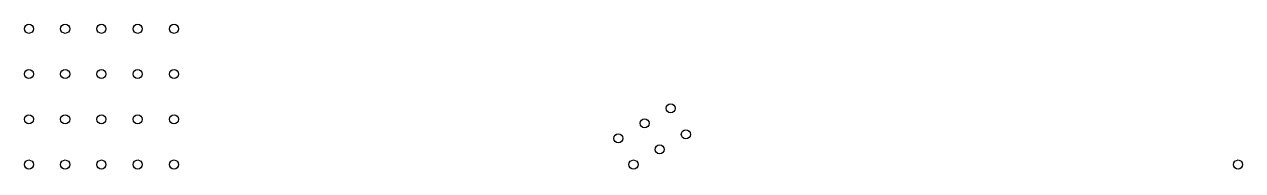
# Model space of a CAD drawing. Header units: inches. Extents: x -3 to 803, y -4 to 93.
import ezdxf

# ---------------------------------------------------------------- set-up
doc = ezdxf.new("R2010")
doc.units = ezdxf.units.IN
doc.layers.get('0').update_dxf_attribs({"linetype": 'CONTINUOUS'})
doc.layers.add('E-POST', color=3, linetype='CONTINUOUS')

# ---------------------------------------------------------------- blocks, each defined once
blk = doc.blocks.new('POST')
blk.add_circle((0, 0), 3)

msp = doc.modelspace()

# ---------------------------------------------------------------- block references
at = {"layer": 'E-POST', "row_count": 4, "column_count": 5, "row_spacing": 30, "column_spacing": 24}
msp.add_blockref('POST', (0, 0), dxfattribs=at)
at = {"layer": 'E-POST', "rotation": 30, "row_count": 2, "column_count": 3, "row_spacing": 20, "column_spacing": 20}
msp.add_blockref('POST', (400, 0), dxfattribs=at)
at = {"layer": 'E-POST'}
msp.add_blockref('POST', (800, 0), dxfattribs=at)

doc.saveas('drawing.dxf')
